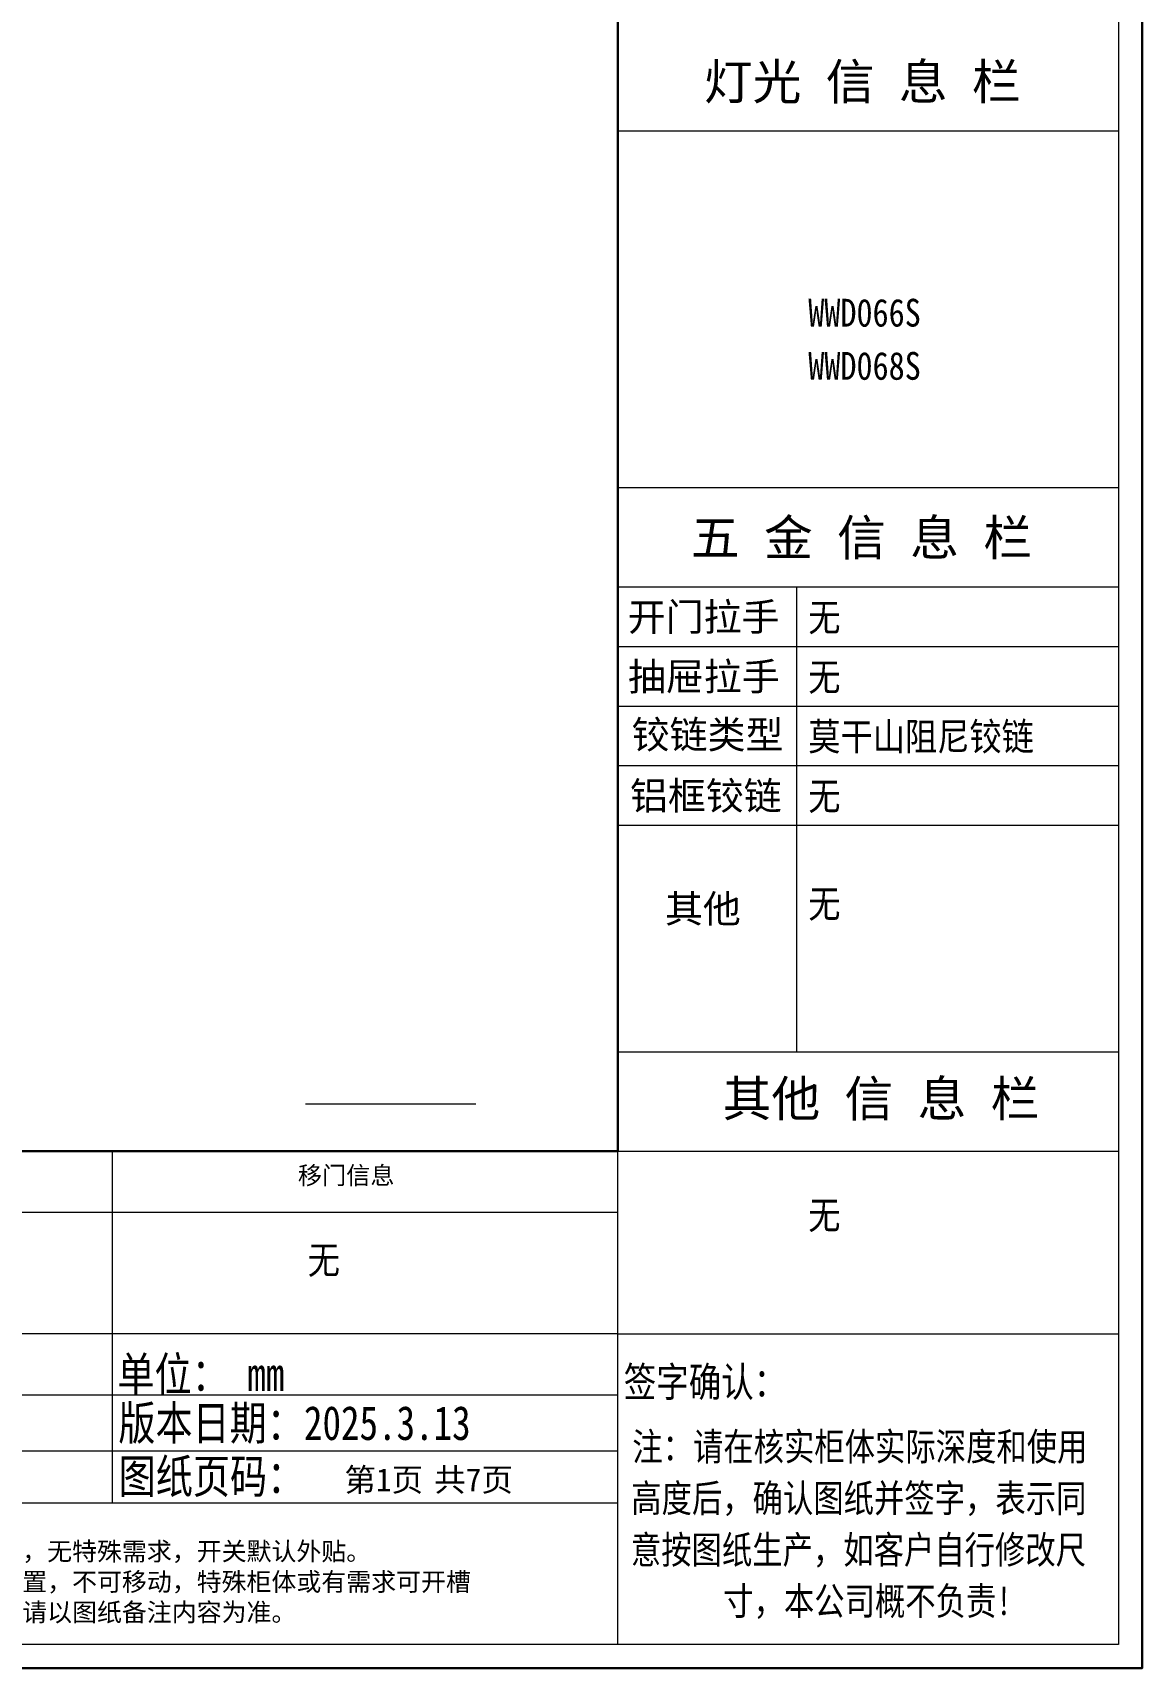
# Model space of a CAD drawing. Header units: millimetres. Extents: x 29318 to 134049, y -332664 to 3734.
# Drawn here: x 81152 to 85466, y -174661 to -168302 of the extents above; entities that cross this region are included whole.
import ezdxf
from ezdxf.enums import TextEntityAlignment as Align

# ---------------------------------------------------------------- set-up
doc = ezdxf.new("R2010")
doc.units = ezdxf.units.MM
doc.layers.add('03文字', color=255, linetype='Continuous')
doc.layers.add('blue', color=206, linetype='Continuous')
doc.layers.add('08打印', color=7, linetype='Continuous', plot=False)
doc.layers.add('内框图层', color=1, linetype='Continuous', plot=False)
for name, color, linetype, lineweight in [('222', 7, 'Continuous', 0), ('基层', 180, 'Continuous', 13), ('样柜柜体色', 30, 'Continuous', 9)]:
    doc.layers.add(name, color=color, linetype=linetype, lineweight=lineweight)
doc.styles.add('MtXpl__1', font='')
doc.styles.add('MtXpl__2', font='simhei.ttf')
doc.styles.add('宋体', font='', dxfattribs={"height": 40})
doc.styles.add('黑体', font='simhei.ttf')
doc.styles.get('MtXpl__1').set_extended_font_data('SimSun', bold=True)
doc.styles.get('宋体').set_extended_font_data('SimSun')

# ---------------------------------------------------------------- blocks, each defined once
blk = doc.blocks.new('A-页码编号#53A', base_point=(3481.1, 591.4))
at = {"color": 30, "style": '黑体'}
blk.add_attdef('F', text='', height=72, dxfattribs=at).set_placement((3771, 632.4), align=Align.MIDDLE_RIGHT)
blk.add_attdef('Z', text='', height=72, dxfattribs=at).set_placement((3805.5, 632.4), align=Align.MIDDLE_LEFT)
blk = doc.blocks.new('莫干山标准图框8.9')
at = {"layer": 'blue', "color": 5, "lineweight": 25}
for p, q in [((344647.8, 217428.5), (344647.8, 225848.5)), ((331947, 217428.5), (344647.8, 217428.5))]:
    blk.add_line(p, q, dxfattribs=at)
at = {"layer": '样柜柜体色'}
for p, q in [((342883.6, 217508.7), (342883.6, 225768.3)), ((344567.6, 225768.3), (344567.6, 217508.7)), ((342883.6, 222601.2), (344567.6, 222601.2)), ((342883.6, 221401.2), (344567.6, 221401.2)), ((342883.6, 221401.2), (344567.6, 221401.2)), ((342883.6, 221067.1), (344567.6, 221067.1)), ((343485, 219502.6), (343485, 221067.1)), ((342883.6, 220866.6), (344567.6, 220866.6)), ((342883.6, 220666.1), (344567.6, 220666.1)), ((342883.6, 220666.1), (344567.6, 220666.1)), ((342883.6, 220465.7), (344567.6, 220465.7)), ((342883.6, 220465.7), (344567.6, 220465.7)), ((342883.6, 220265.2), (344567.6, 220265.2)), ((342883.6, 219502.6), (344567.6, 219502.6)), ((342883.6, 219168.4), (332027.2, 219168.4)), ((341181.5, 219168.4), (341181.5, 217984.7)), ((342883.6, 219168.4), (344567.6, 219168.4)), ((338686.9, 218963.4), (342883.6, 218963.4)), ((342883.6, 218553.4), (332027.2, 218553.4)), ((342883.6, 218553.4), (344567.6, 218553.4)), ((334904.5, 218348.3), (342883.6, 218348.3)), ((334904.5, 218160.2), (342883.6, 218160.2)), ((334904.5, 217984.7), (342883.6, 217984.7)), ((344567.6, 217508.7), (332027.2, 217508.7))]:
    blk.add_line(p, q, dxfattribs=at)
for s, height, style, p in [('灯光 信 息 栏', 120.29, 'MtXpl__1', (343172.7, 222706.5)), ('五 金 信 息 栏', 120.29, 'MtXpl__1', (343129.1, 221172.4)), ('开门拉手', 93.56, '宋体', (342916.7, 220919)), ('抽屉拉手', 93.56, '宋体', (342917.2, 220718.3)), ('铰链类型', 93.56, '宋体', (342929.8, 220523)), ('铝框铰链', 93.56, '宋体', (342924, 220317.1)), ('其他', 93.56, '宋体', (343041.8, 219937)), ('其他 信 息 栏', 120.29, 'MtXpl__1', (343235.9, 219285))]:
    blk.add_text(s, height=height, dxfattribs=dict(style=style)).set_placement(p)
at = {"style": 'MtXpl__2', "width": 0.8}
for s, height, p in [('签字确认：', 100.24, (342903, 218341.9)), ('注：请在核实柜体实际深度和使用', 93.558, (342931.9, 218127.4)), ('高度后，确认图纸并签字，表示同', 93.558, (342928.3, 217953.9)), ('意按图纸生产，如客户自行修改尺', 93.558, (342927.1, 217780.4)), ('寸，本公司概不负责!', 93.56, (343237.8, 217607.9))]:
    blk.add_text(s, height=height, dxfattribs=at).set_placement(p)
at = {"color": 0, "ltscale": 3, "attachment_point": 1, "style": '黑体'}
for s, insert, char_height, width in [('{\\fSimHei|b0|i0|c134|p49;移门信息}', (341806.5, 219116.7), 59.631, 690.85), ('{\\fSimHei|b1|i0|c134|p49;注意：控制柜体灯光开关安装方式\\P（1）外贴：可随意移动位置，外贴于柜体上或其他地方，无特殊需求，开关默认外贴。\\P（2）开槽：在柜体板件上开出开关槽，开关嵌在固定位置，不可移动，特殊柜体或有需求可开槽\\P（3）其他开关方式：门碰默认开槽，常亮无开关，具体请以图纸备注内容为准。}', (338824.8, 217955.3), 61.478, 4131.556)]:
    blk.add_mtext(s, dxfattribs=dict(at, insert=insert, char_height=char_height, width=width))
at = {"layer": '222', "style": 'MtXpl__2', "width": 0.8}
for s, height, p in [('单位： mm', 114.48, (341199.4, 218361.1)), ('版本日期：2025.3.13', 114.482, (341202.5, 218196.6)), ('图纸页码：', 114.48, (341203.5, 218017.2))]:
    blk.add_text(s, height=height, dxfattribs=at).set_placement(p)

msp = doc.modelspace()

# ---------------------------------------------------------------- linework, layer by layer
at = {"layer": '08打印'}
msp.add_lwpolyline([(70790.21, -164931.63), (85466.21, -164931.63), (85466.21, -174661.06), (70790.21, -174661.06)], close=True, dxfattribs=at)
msp.add_lwpolyline([(70790.21, -164931.63), (85466.21, -164931.63), (85466.21, -174661.06), (70790.21, -174661.06)], close=True, dxfattribs=at)
at = {"layer": '内框图层'}
for points in [[(70882.87, -165024.29), (83427.67, -165024.29), (83427.67, -172650.56), (70882.87, -172650.56)], [(70882.87, -172650.56), (83427.67, -172650.56), (83427.67, -165024.29), (70882.87, -165024.29)]]:
    msp.add_lwpolyline(points, close=True, dxfattribs=at)
at = {"layer": '基层'}
msp.add_line((82212.81, -172466.6), (82875.08, -172466.6), dxfattribs=at)

# ---------------------------------------------------------------- block references
at = {"xscale": 1.155517762664728, "yscale": 1.155517762664728, "zscale": 1.155517762664728}
msp.add_blockref('莫干山标准图框8.9', (-312780.4, -425903.54), dxfattribs=at)
at = {"color": 30, "xscale": 1.247959183677906, "yscale": 1.247959183677906, "zscale": 1.247959183677906}
msp.add_blockref('A-页码编号#53A', (82308.46, -173979.31), dxfattribs=at).add_auto_attribs({'F': '第1页', 'Z': '共7页'})

# ---------------------------------------------------------------- texts
at = {"layer": '03文字', "style": '宋体', "width": 0.85}
for s, height, p in [('WWD066S', 108.105, (84167.54, -169444.99)), ('WWD068S', 108.105, (84167.54, -169651.63)), ('无', 108.1, (84167.54, -170629.44)), ('无', 108.1, (84167.54, -170861.09)), ('莫干山阻尼铰链', 108.105, (84167.54, -171092.74)), ('无', 108.1, (84167.54, -171324.43)), ('无', 108.1, (84167.54, -171743.11)), ('无', 108.1, (84167.54, -172953.67)), ('无', 108.1, (82221.66, -173128.12))]:
    msp.add_text(s, height=height, dxfattribs=at).set_placement(p)

doc.saveas('drawing.dxf')
